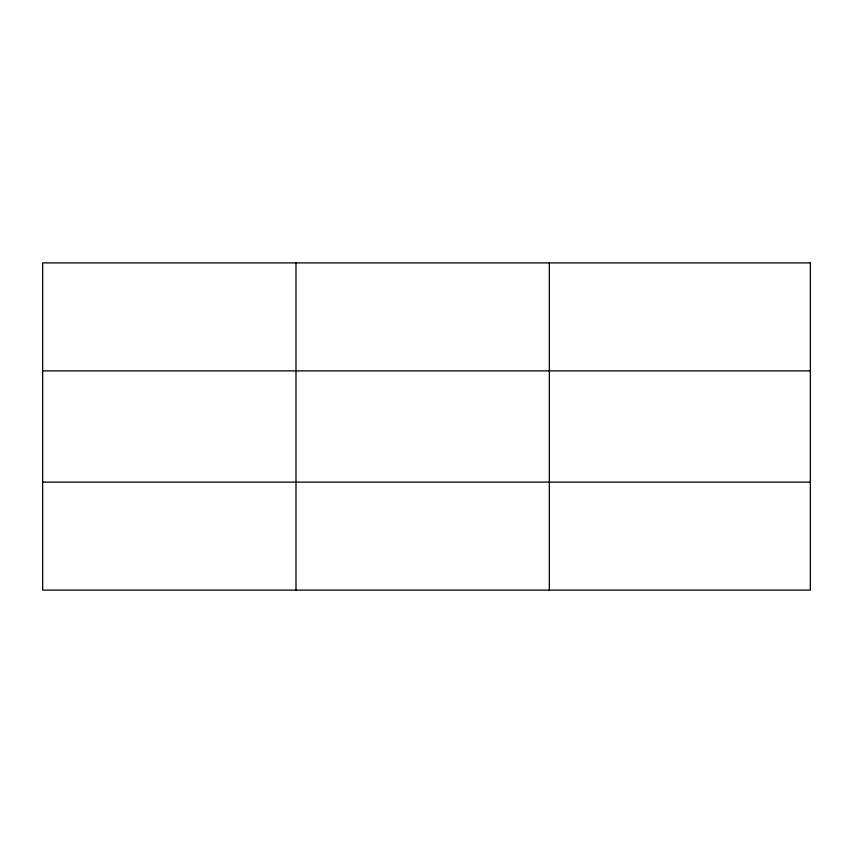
<?xml version="1.0" encoding="UTF-8"?>
<svg xmlns="http://www.w3.org/2000/svg" width="853" height="853" viewBox="0 0 853 853"><rect width="100%" height="100%" fill="white"/><g stroke="black" fill="none" stroke-linecap="round" stroke-linejoin="round"><path stroke-width="1.28" d="M295.991 590.095L295.991 262.905M549.332 590.095L549.332 262.905M42.65 370.874L810.35 370.874M42.65 482.126L810.35 482.126M810.35 262.905L810.35 590.095L42.65 590.095L42.65 262.905L810.35 262.905"/></g></svg>
